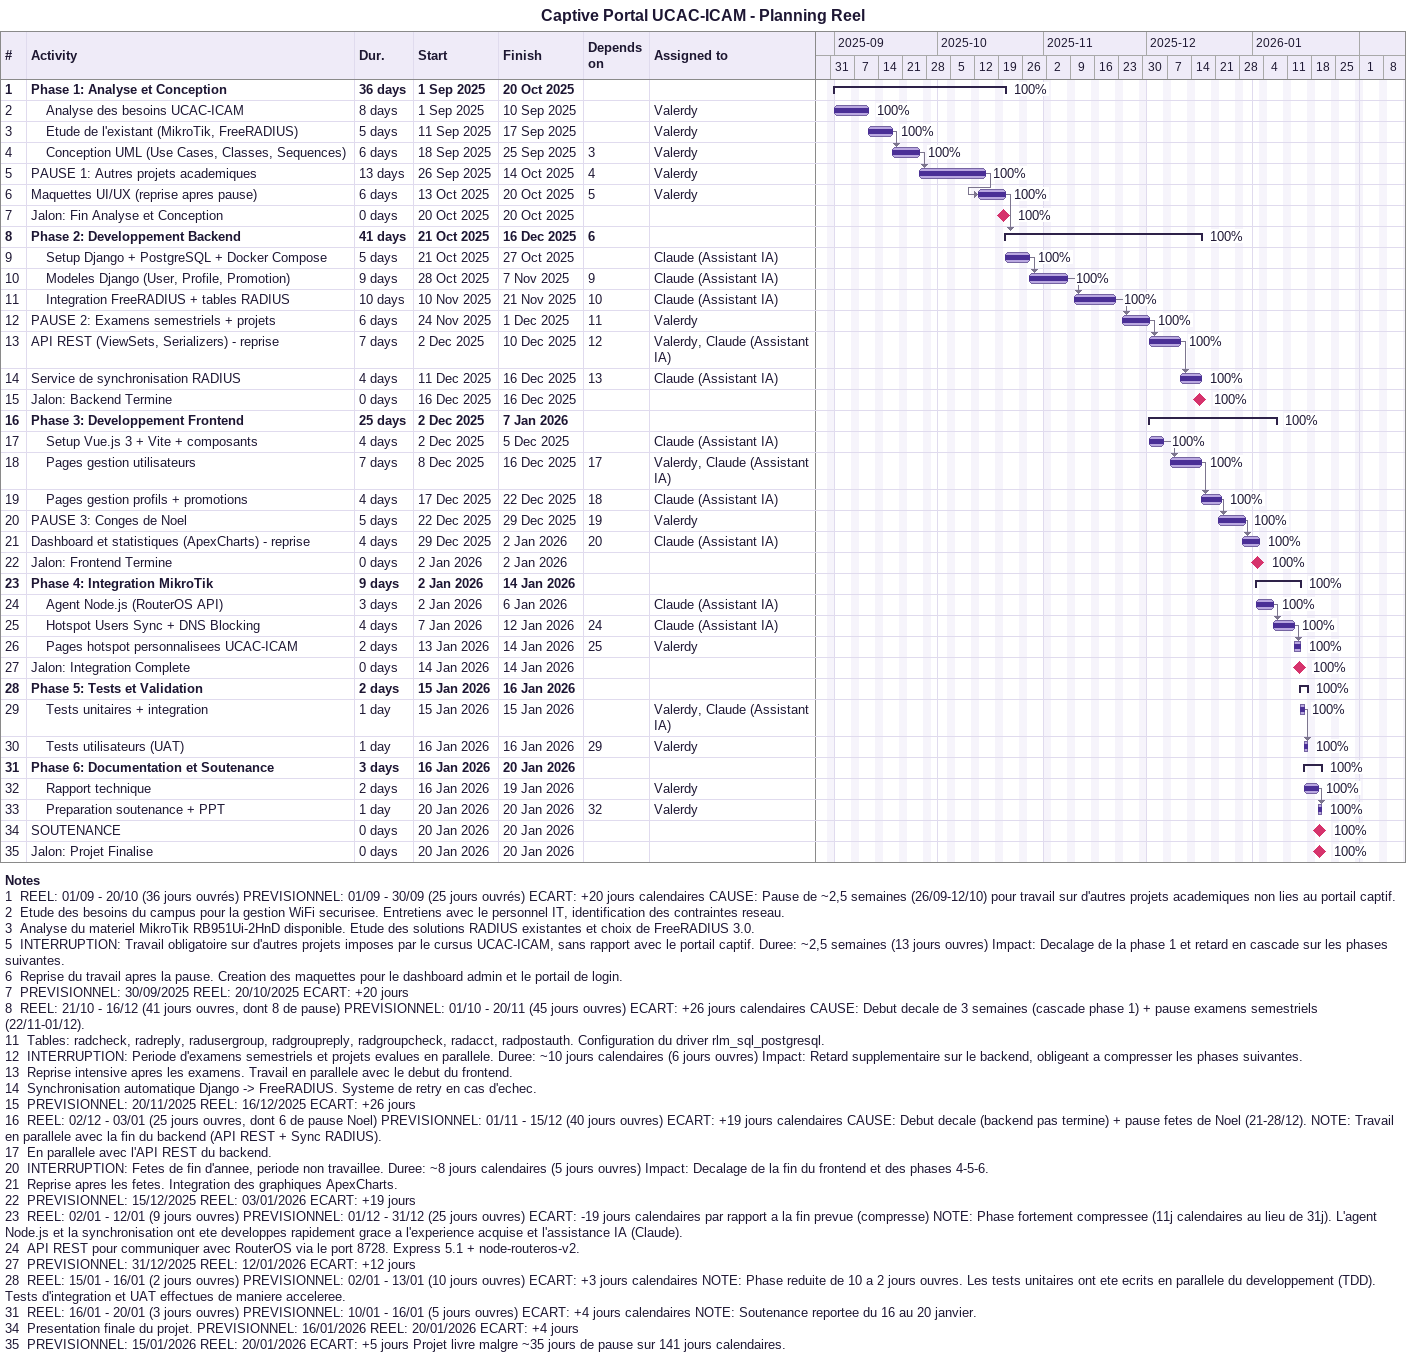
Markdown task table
Captive Portal UCAC-ICAM - Planning Reel

| ID | Level | Task | Duration | Start | Finish | Predecessors | Resources | % complete |
|---|---|---|---|---|---|---|---|---|
| 1 | 1 | **Phase 1: Analyse et Conception** | 36d | 2025-09-01 | 2025-10-20 |  |  | 100 |
| 2 | 2 | Analyse des besoins UCAC-ICAM | 8d | 2025-09-01 | 2025-09-10 |  | Valerdy | 100 |
| 3 | 2 | Etude de l'existant (MikroTik, FreeRADIUS) | 5d | 2025-09-11 | 2025-09-17 |  | Valerdy | 100 |
| 4 | 2 | Conception UML (Use Cases, Classes, Sequences) | 6d | 2025-09-18 | 2025-09-25 | 3 | Valerdy | 100 |
| 5 | 1 | PAUSE 1: Autres projets academiques | 13d | 2025-09-26 | 2025-10-14 | 4 | Valerdy | 100 |
| 6 | 1 | Maquettes UI/UX (reprise apres pause) | 6d | 2025-10-13 | 2025-10-20 | 5 | Valerdy | 100 |
| 7 | 1 | Jalon: Fin Analyse et Conception | 0d | 2025-10-20 | 2025-10-20 |  |  | 100 |
| 8 | 1 | **Phase 2: Developpement Backend** | 41d | 2025-10-21 | 2025-12-16 | 6 |  | 100 |
| 9 | 2 | Setup Django + PostgreSQL + Docker Compose | 5d | 2025-10-21 | 2025-10-27 |  | Claude (Assistant IA) | 100 |
| 10 | 2 | Modeles Django (User, Profile, Promotion) | 9d | 2025-10-28 | 2025-11-07 | 9 | Claude (Assistant IA) | 100 |
| 11 | 2 | Integration FreeRADIUS + tables RADIUS | 10d | 2025-11-10 | 2025-11-21 | 10 | Claude (Assistant IA) | 100 |
| 12 | 1 | PAUSE 2: Examens semestriels + projets | 6d | 2025-11-24 | 2025-12-01 | 11 | Valerdy | 100 |
| 13 | 1 | API REST (ViewSets, Serializers) - reprise | 7d | 2025-12-02 | 2025-12-10 | 12 | Valerdy, Claude (Assistant IA) | 100 |
| 14 | 1 | Service de synchronisation RADIUS | 4d | 2025-12-11 | 2025-12-16 | 13 | Claude (Assistant IA) | 100 |
| 15 | 1 | Jalon: Backend Termine | 0d | 2025-12-16 | 2025-12-16 |  |  | 100 |
| 16 | 1 | **Phase 3: Developpement Frontend** | 25d | 2025-12-02 | 2026-01-07 |  |  | 100 |
| 17 | 2 | Setup Vue.js 3 + Vite + composants | 4d | 2025-12-02 | 2025-12-05 |  | Claude (Assistant IA) | 100 |
| 18 | 2 | Pages gestion utilisateurs | 7d | 2025-12-08 | 2025-12-16 | 17 | Valerdy, Claude (Assistant IA) | 100 |
| 19 | 2 | Pages gestion profils + promotions | 4d | 2025-12-17 | 2025-12-22 | 18 | Claude (Assistant IA) | 100 |
| 20 | 1 | PAUSE 3: Conges de Noel | 5d | 2025-12-22 | 2025-12-29 | 19 | Valerdy | 100 |
| 21 | 1 | Dashboard et statistiques (ApexCharts) - reprise | 4d | 2025-12-29 | 2026-01-02 | 20 | Claude (Assistant IA) | 100 |
| 22 | 1 | Jalon: Frontend Termine | 0d | 2026-01-02 | 2026-01-02 |  |  | 100 |
| 23 | 1 | **Phase 4: Integration MikroTik** | 9d | 2026-01-02 | 2026-01-14 |  |  | 100 |
| 24 | 2 | Agent Node.js (RouterOS API) | 3d | 2026-01-02 | 2026-01-06 |  | Claude (Assistant IA) | 100 |
| 25 | 2 | Hotspot Users Sync + DNS Blocking | 4d | 2026-01-07 | 2026-01-12 | 24 | Claude (Assistant IA) | 100 |
| 26 | 2 | Pages hotspot personnalisees UCAC-ICAM | 2d | 2026-01-13 | 2026-01-14 | 25 | Valerdy | 100 |
| 27 | 1 | Jalon: Integration Complete | 0d | 2026-01-14 | 2026-01-14 |  |  | 100 |
| 28 | 1 | **Phase 5: Tests et Validation** | 2d | 2026-01-15 | 2026-01-16 |  |  | 100 |
| 29 | 2 | Tests unitaires + integration | 1d | 2026-01-15 | 2026-01-15 |  | Valerdy, Claude (Assistant IA) | 100 |
| 30 | 2 | Tests utilisateurs (UAT) | 1d | 2026-01-16 | 2026-01-16 | 29 | Valerdy | 100 |
| 31 | 1 | **Phase 6: Documentation et Soutenance** | 3d | 2026-01-16 | 2026-01-20 |  |  | 100 |
| 32 | 2 | Rapport technique | 2d | 2026-01-16 | 2026-01-19 |  | Valerdy | 100 |
| 33 | 2 | Preparation soutenance + PPT | 1d | 2026-01-20 | 2026-01-20 | 32 | Valerdy | 100 |
| 34 | 1 | SOUTENANCE | 0d | 2026-01-20 | 2026-01-20 |  |  | 100 |
| 35 | 1 | Jalon: Projet Finalise | 0d | 2026-01-20 | 2026-01-20 |  |  | 100 |

Notes
- 1: REEL: 01/09 - 20/10 (36 jours ouvrés) PREVISIONNEL: 01/09 - 30/09 (25 jours ouvrés) ECART: +20 jours calendaires CAUSE: Pause de ~2,5 semaines (26/09-12/10) pour travail sur d'autres projets academiques non lies au portail captif.
- 2: Etude des besoins du campus pour la gestion WiFi securisee. Entretiens avec le personnel IT, identification des contraintes reseau.
- 3: Analyse du materiel MikroTik RB951Ui-2HnD disponible. Etude des solutions RADIUS existantes et choix de FreeRADIUS 3.0.
- 5: INTERRUPTION: Travail obligatoire sur d'autres projets imposes par le cursus UCAC-ICAM, sans rapport avec le portail captif. Duree: ~2,5 semaines (13 jours ouvres) Impact: Decalage de la phase 1 et retard en cascade sur les phases suivantes.
- 6: Reprise du travail apres la pause. Creation des maquettes pour le dashboard admin et le portail de login.
- 7: PREVISIONNEL: 30/09/2025 REEL: 20/10/2025 ECART: +20 jours
- 8: REEL: 21/10 - 16/12 (41 jours ouvres, dont 8 de pause) PREVISIONNEL: 01/10 - 20/11 (45 jours ouvres) ECART: +26 jours calendaires CAUSE: Debut decale de 3 semaines (cascade phase 1) + pause examens semestriels (22/11-01/12).
- 11: Tables: radcheck, radreply, radusergroup, radgroupreply, radgroupcheck, radacct, radpostauth. Configuration du driver rlm_sql_postgresql.
- 12: INTERRUPTION: Periode d'examens semestriels et projets evalues en parallele. Duree: ~10 jours calendaires (6 jours ouvres) Impact: Retard supplementaire sur le backend, obligeant a compresser les phases suivantes.
- 13: Reprise intensive apres les examens. Travail en parallele avec le debut du frontend.
- 14: Synchronisation automatique Django -> FreeRADIUS. Systeme de retry en cas d'echec.
- 15: PREVISIONNEL: 20/11/2025 REEL: 16/12/2025 ECART: +26 jours
- 16: REEL: 02/12 - 03/01 (25 jours ouvres, dont 6 de pause Noel) PREVISIONNEL: 01/11 - 15/12 (40 jours ouvres) ECART: +19 jours calendaires CAUSE: Debut decale (backend pas termine) + pause fetes de Noel (21-28/12). NOTE: Travail en parallele avec la fin du backend (API REST + Sync RADIUS).
- 17: En parallele avec l'API REST du backend.
- 20: INTERRUPTION: Fetes de fin d'annee, periode non travaillee. Duree: ~8 jours calendaires (5 jours ouvres) Impact: Decalage de la fin du frontend et des phases 4-5-6.
- 21: Reprise apres les fetes. Integration des graphiques ApexCharts.
- 22: PREVISIONNEL: 15/12/2025 REEL: 03/01/2026 ECART: +19 jours
- 23: REEL: 02/01 - 12/01 (9 jours ouvres) PREVISIONNEL: 01/12 - 31/12 (25 jours ouvres) ECART: -19 jours calendaires par rapport a la fin prevue (compresse) NOTE: Phase fortement compressee (11j calendaires au lieu de 31j). L'agent Node.js et la synchronisation ont ete developpes rapidement grace a l'experience acquise et l'assistance IA (Claude).
- 24: API REST pour communiquer avec RouterOS via le port 8728. Express 5.1 + node-routeros-v2.
- 27: PREVISIONNEL: 31/12/2025 REEL: 12/01/2026 ECART: +12 jours
- 28: REEL: 15/01 - 16/01 (2 jours ouvres) PREVISIONNEL: 02/01 - 13/01 (10 jours ouvres) ECART: +3 jours calendaires NOTE: Phase reduite de 10 a 2 jours ouvres. Les tests unitaires ont ete ecrits en parallele du developpement (TDD). Tests d'integration et UAT effectues de maniere acceleree.
- 31: REEL: 16/01 - 20/01 (3 jours ouvres) PREVISIONNEL: 10/01 - 16/01 (5 jours ouvres) ECART: +4 jours calendaires NOTE: Soutenance reportee du 16 au 20 janvier.
- 34: Presentation finale du projet. PREVISIONNEL: 16/01/2026 REEL: 20/01/2026 ECART: +4 jours
- 35: PREVISIONNEL: 15/01/2026 REEL: 20/01/2026 ECART: +5 jours Projet livre malgre ~35 jours de pause sur 141 jours calendaires.
